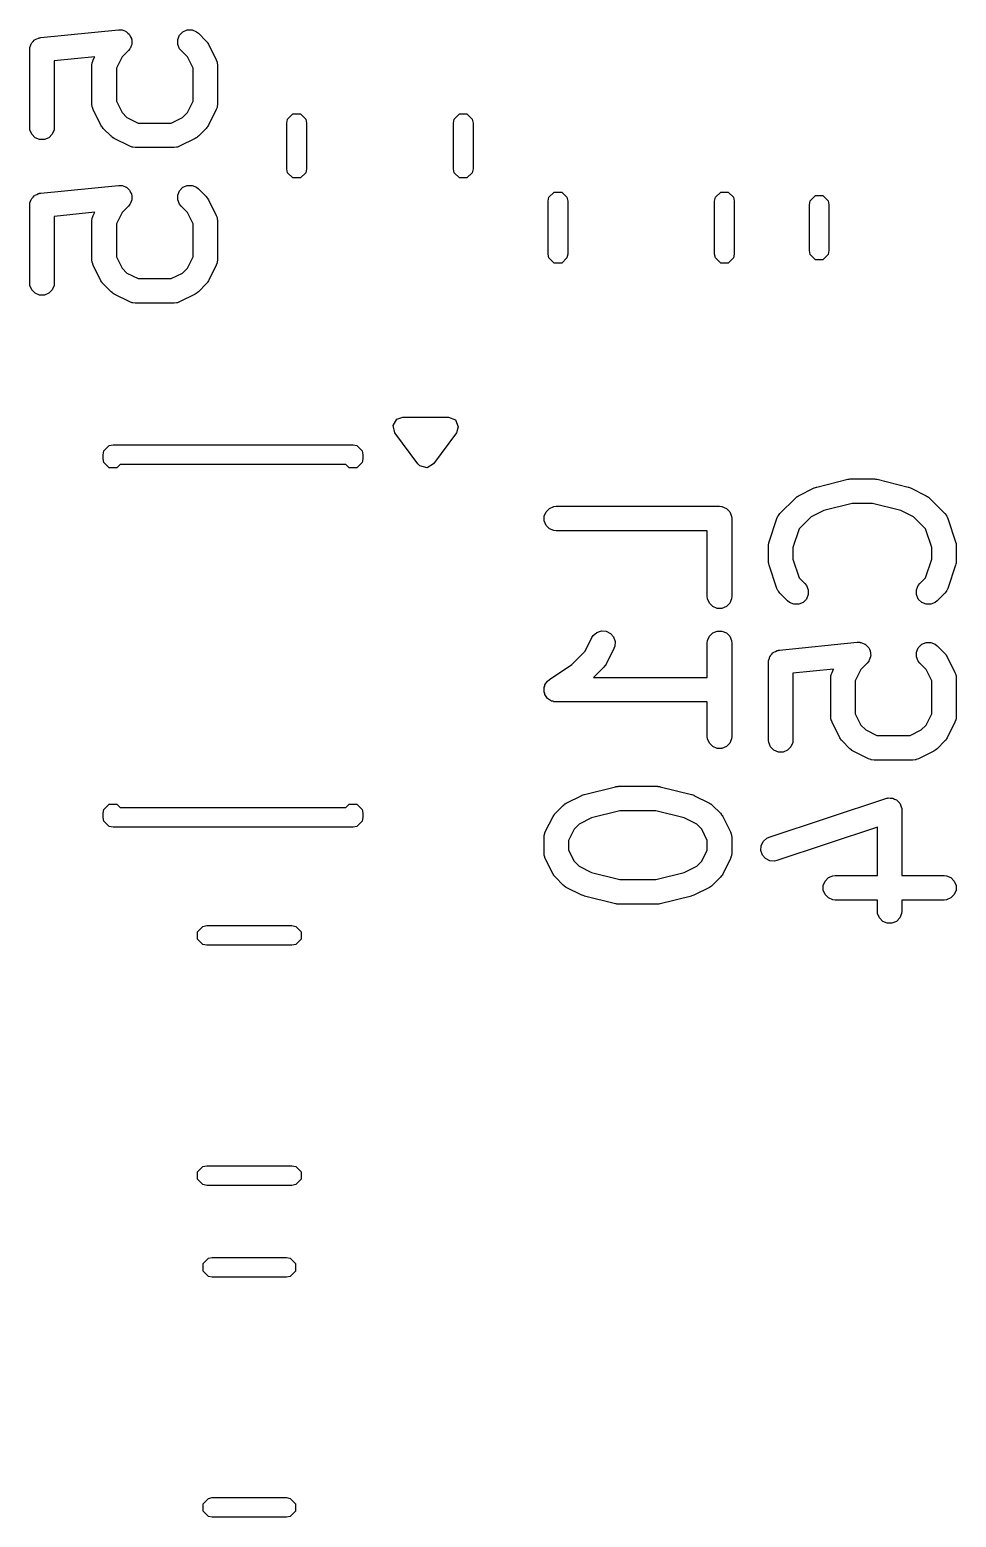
# Model space of a CAD drawing. Header units: inches. Extents: x -2.1 to 1.78, y 0.53 to 2.74.
# Drawn here: x -1.6209 to -1.3975, y 1.9866 to 2.3451 of the extents above; entities that cross this region are included whole.
import ezdxf

# ---------------------------------------------------------------- set-up
doc = ezdxf.new("R2010")
doc.units = ezdxf.units.IN
doc.header["$MEASUREMENT"] = 0
doc.layers.add('BLACK', color=250, linetype='CONTINUOUS')

msp = doc.modelspace()

# ---------------------------------------------------------------- linework, layer by layer
at = {"layer": 'BLACK', "linetype": 'CONTINUOUS'}
for p, q in [((-1.61825, 2.34326), (-1.59951, 2.34514)), ((-1.59951, 2.34514), (-1.59893, 2.34514)), ((-1.59893, 2.34514), (-1.59878, 2.3451)), ((-1.59878, 2.3451), (-1.59864, 2.3451)), ((-1.59864, 2.3451), (-1.59824, 2.34493)), ((-1.59824, 2.34493), (-1.59782, 2.34481)), ((-1.59782, 2.34481), (-1.59771, 2.34471)), ((-1.58398, 2.34466), (-1.58292, 2.3451)), ((-1.58292, 2.3451), (-1.58176, 2.3451)), ((-1.58176, 2.3451), (-1.5807, 2.34466)), ((-1.62086, 2.3409), (-1.62069, 2.3413)), ((-1.62069, 2.3413), (-1.62057, 2.34171)), ((-1.62057, 2.34171), (-1.62047, 2.34183)), ((-1.62047, 2.34183), (-1.62041, 2.34197)), ((-1.62041, 2.34197), (-1.62011, 2.34227)), ((-1.62011, 2.34227), (-1.61984, 2.34261)), ((-1.61984, 2.34261), (-1.61971, 2.34268)), ((-1.61971, 2.34268), (-1.6196, 2.34278)), ((-1.6196, 2.34278), (-1.6192, 2.34295)), ((-1.6192, 2.34295), (-1.61882, 2.34315)), ((-1.61882, 2.34315), (-1.6186, 2.34319)), ((-1.6186, 2.34319), (-1.61854, 2.34322)), ((-1.61854, 2.34322), (-1.61846, 2.34322)), ((-1.61846, 2.34322), (-1.61825, 2.34326)), ((-1.59771, 2.34471), (-1.59757, 2.34466)), ((-1.59757, 2.34466), (-1.59727, 2.34435)), ((-1.59727, 2.34435), (-1.59693, 2.34408)), ((-1.59693, 2.34408), (-1.59686, 2.34395)), ((-1.59686, 2.34395), (-1.59676, 2.34384)), ((-1.59676, 2.34384), (-1.59659, 2.34344)), ((-1.59648, 2.34123), (-1.59661, 2.34081)), ((-1.59659, 2.34344), (-1.59639, 2.34306)), ((-1.59632, 2.34162), (-1.59648, 2.34123)), ((-1.59639, 2.34306), (-1.59637, 2.34291)), ((-1.59637, 2.34291), (-1.59632, 2.34278)), ((-1.59632, 2.34278), (-1.59632, 2.34235)), ((-1.59632, 2.34235), (-1.59627, 2.34192)), ((-1.59627, 2.34192), (-1.59632, 2.34177)), ((-1.59632, 2.34177), (-1.59632, 2.34162)), ((-1.58524, 2.34278), (-1.58479, 2.34384)), ((-1.58524, 2.34162), (-1.58524, 2.34278)), ((-1.58479, 2.34056), (-1.58524, 2.34162)), ((-1.58479, 2.34384), (-1.58398, 2.34466)), ((-1.5807, 2.34466), (-1.58025, 2.34429)), ((-1.58025, 2.34429), (-1.57838, 2.34241)), ((-1.57838, 2.34241), (-1.57819, 2.34219)), ((-1.57819, 2.34219), (-1.57813, 2.34214)), ((-1.57813, 2.34214), (-1.57808, 2.34205)), ((-1.57808, 2.34205), (-1.57801, 2.34197)), ((-1.57801, 2.34197), (-1.57798, 2.34189)), ((-1.57798, 2.34189), (-1.57782, 2.34165)), ((-1.57782, 2.34165), (-1.57595, 2.3379)), ((-1.62091, 2.34033), (-1.62089, 2.34054)), ((-1.62091, 2.32158), (-1.62091, 2.34033)), ((-1.6209, 2.34061), (-1.62088, 2.34068)), ((-1.62089, 2.34054), (-1.6209, 2.34061)), ((-1.62088, 2.34068), (-1.62086, 2.3409)), ((-1.60524, 2.33863), (-1.61501, 2.33765)), ((-1.61501, 2.33765), (-1.61501, 2.32158)), ((-1.60581, 2.33736), (-1.6056, 2.3379)), ((-1.6056, 2.3379), (-1.60524, 2.33863)), ((-1.59866, 2.33858), (-1.60001, 2.33588)), ((-1.59712, 2.34011), (-1.59866, 2.33858)), ((-1.59676, 2.34056), (-1.59712, 2.34011)), ((-1.5967, 2.3407), (-1.59676, 2.34056)), ((-1.59661, 2.34081), (-1.5967, 2.3407)), ((-1.58443, 2.34011), (-1.58479, 2.34056)), ((-1.58289, 2.33858), (-1.58443, 2.34011)), ((-1.58154, 2.33588), (-1.58289, 2.33858)), ((-1.57595, 2.3379), (-1.57574, 2.33736)), ((-1.60591, 2.33658), (-1.60586, 2.33715)), ((-1.60591, 2.3272), (-1.60591, 2.33658)), ((-1.60586, 2.33715), (-1.60582, 2.33725)), ((-1.60582, 2.33725), (-1.60581, 2.33736)), ((-1.60001, 2.33588), (-1.60001, 2.3279)), ((-1.58154, 2.3279), (-1.58154, 2.33588)), ((-1.57574, 2.33736), (-1.57573, 2.33725)), ((-1.57573, 2.33725), (-1.57569, 2.33715)), ((-1.57569, 2.33715), (-1.57564, 2.33658)), ((-1.57564, 2.33658), (-1.57564, 2.3272)), ((-1.60586, 2.32663), (-1.60591, 2.3272)), ((-1.60001, 2.3279), (-1.59866, 2.3252)), ((-1.58289, 2.3252), (-1.58154, 2.3279)), ((-1.57564, 2.3272), (-1.57569, 2.32663)), ((-1.60582, 2.32653), (-1.60586, 2.32663)), ((-1.60581, 2.32642), (-1.60582, 2.32653)), ((-1.6056, 2.32588), (-1.60581, 2.32642)), ((-1.60373, 2.32213), (-1.6056, 2.32588)), ((-1.59866, 2.3252), (-1.59746, 2.32401)), ((-1.59746, 2.32401), (-1.59477, 2.32266)), ((-1.58679, 2.32266), (-1.58409, 2.32401)), ((-1.58409, 2.32401), (-1.58289, 2.3252)), ((-1.57595, 2.32588), (-1.57782, 2.32213)), ((-1.57574, 2.32642), (-1.57595, 2.32588)), ((-1.57573, 2.32653), (-1.57574, 2.32642)), ((-1.57569, 2.32663), (-1.57573, 2.32653)), ((-1.5589, 2.32266), (-1.55872, 2.32356)), ((-1.55872, 2.32356), (-1.55744, 2.32484)), ((-1.55744, 2.32484), (-1.55563, 2.32484)), ((-1.55563, 2.32484), (-1.55435, 2.32356)), ((-1.55435, 2.32356), (-1.55417, 2.32266)), ((-1.51874, 2.32266), (-1.51856, 2.32356)), ((-1.51856, 2.32356), (-1.51728, 2.32484)), ((-1.51728, 2.32484), (-1.51547, 2.32484)), ((-1.51547, 2.32484), (-1.5142, 2.32356)), ((-1.5142, 2.32356), (-1.51402, 2.32266)), ((-1.62086, 2.321), (-1.62091, 2.32158)), ((-1.62041, 2.31994), (-1.62086, 2.321)), ((-1.6196, 2.31912), (-1.62041, 2.31994)), ((-1.6155, 2.31994), (-1.61632, 2.31912)), ((-1.61506, 2.321), (-1.6155, 2.31994)), ((-1.61501, 2.32158), (-1.61506, 2.321)), ((-1.60357, 2.32188), (-1.60373, 2.32213)), ((-1.60354, 2.32181), (-1.60357, 2.32188)), ((-1.60348, 2.32173), (-1.60354, 2.32181)), ((-1.60342, 2.32164), (-1.60348, 2.32173)), ((-1.60336, 2.32159), (-1.60342, 2.32164)), ((-1.60317, 2.32137), (-1.60336, 2.32159)), ((-1.6013, 2.31949), (-1.60317, 2.32137)), ((-1.59477, 2.32266), (-1.58679, 2.32266)), ((-1.57838, 2.32137), (-1.58025, 2.31949)), ((-1.57819, 2.32159), (-1.57838, 2.32137)), ((-1.57813, 2.32164), (-1.57819, 2.32159)), ((-1.57808, 2.32173), (-1.57813, 2.32164)), ((-1.57801, 2.32181), (-1.57808, 2.32173)), ((-1.57798, 2.32188), (-1.57801, 2.32181)), ((-1.57782, 2.32213), (-1.57798, 2.32188)), ((-1.5589, 2.31159), (-1.5589, 2.32266)), ((-1.55417, 2.32266), (-1.55417, 2.31159)), ((-1.51874, 2.31159), (-1.51874, 2.32266)), ((-1.51402, 2.32266), (-1.51402, 2.31159)), ((-1.61854, 2.31868), (-1.6196, 2.31912)), ((-1.61738, 2.31868), (-1.61854, 2.31868)), ((-1.61632, 2.31912), (-1.61738, 2.31868)), ((-1.60107, 2.3193), (-1.6013, 2.31949)), ((-1.60102, 2.31925), (-1.60107, 2.3193)), ((-1.60093, 2.31919), (-1.60102, 2.31925)), ((-1.60085, 2.31912), (-1.60093, 2.31919)), ((-1.60078, 2.31909), (-1.60085, 2.31912)), ((-1.60053, 2.31894), (-1.60078, 2.31909)), ((-1.59678, 2.31706), (-1.60053, 2.31894)), ((-1.59624, 2.31686), (-1.59678, 2.31706)), ((-1.59614, 2.31685), (-1.59624, 2.31686)), ((-1.59604, 2.31681), (-1.59614, 2.31685)), ((-1.59546, 2.31675), (-1.59604, 2.31681)), ((-1.58609, 2.31675), (-1.59546, 2.31675)), ((-1.58551, 2.31681), (-1.58609, 2.31675)), ((-1.58541, 2.31685), (-1.58551, 2.31681)), ((-1.58531, 2.31686), (-1.58541, 2.31685)), ((-1.58477, 2.31706), (-1.58531, 2.31686)), ((-1.58102, 2.31894), (-1.58477, 2.31706)), ((-1.58077, 2.31909), (-1.58102, 2.31894)), ((-1.5807, 2.31912), (-1.58077, 2.31909)), ((-1.58062, 2.31919), (-1.5807, 2.31912)), ((-1.58053, 2.31925), (-1.58062, 2.31919)), ((-1.58048, 2.3193), (-1.58053, 2.31925)), ((-1.58025, 2.31949), (-1.58048, 2.3193)), ((-1.55872, 2.31069), (-1.5589, 2.31159)), ((-1.55744, 2.30941), (-1.55872, 2.31069)), ((-1.55563, 2.30941), (-1.55744, 2.30941)), ((-1.55435, 2.31069), (-1.55563, 2.30941)), ((-1.55417, 2.31159), (-1.55435, 2.31069)), ((-1.51856, 2.31069), (-1.51874, 2.31159)), ((-1.51728, 2.30941), (-1.51856, 2.31069)), ((-1.51547, 2.30941), (-1.51728, 2.30941)), ((-1.5142, 2.31069), (-1.51547, 2.30941)), ((-1.51402, 2.31159), (-1.5142, 2.31069)), ((-1.6196, 2.30529), (-1.6192, 2.30545)), ((-1.6192, 2.30545), (-1.61882, 2.30566)), ((-1.61882, 2.30566), (-1.6186, 2.3057)), ((-1.6186, 2.3057), (-1.61854, 2.30573)), ((-1.61854, 2.30573), (-1.61846, 2.30573)), ((-1.61846, 2.30573), (-1.61825, 2.30577)), ((-1.61825, 2.30577), (-1.59951, 2.30764)), ((-1.59951, 2.30764), (-1.59893, 2.30764)), ((-1.59893, 2.30764), (-1.59878, 2.3076)), ((-1.59878, 2.3076), (-1.59864, 2.3076)), ((-1.59864, 2.3076), (-1.59824, 2.30744)), ((-1.59824, 2.30744), (-1.59782, 2.30731)), ((-1.59782, 2.30731), (-1.59771, 2.30722)), ((-1.59771, 2.30722), (-1.59757, 2.30716)), ((-1.59757, 2.30716), (-1.59727, 2.30686)), ((-1.59727, 2.30686), (-1.59693, 2.30658)), ((-1.59693, 2.30658), (-1.59686, 2.30645)), ((-1.59686, 2.30645), (-1.59676, 2.30635)), ((-1.59676, 2.30635), (-1.59659, 2.30595)), ((-1.59659, 2.30595), (-1.59639, 2.30557)), ((-1.59639, 2.30557), (-1.59637, 2.30542)), ((-1.59637, 2.30542), (-1.59632, 2.30528)), ((-1.58524, 2.30528), (-1.58479, 2.30635)), ((-1.58479, 2.30635), (-1.58398, 2.30716)), ((-1.58398, 2.30716), (-1.58292, 2.3076)), ((-1.58292, 2.3076), (-1.58176, 2.3076)), ((-1.58176, 2.3076), (-1.5807, 2.30716)), ((-1.5807, 2.30716), (-1.58025, 2.30679)), ((-1.58025, 2.30679), (-1.57838, 2.30492)), ((-1.49573, 2.30475), (-1.49445, 2.30603)), ((-1.49445, 2.30603), (-1.49264, 2.30603)), ((-1.49264, 2.30603), (-1.49136, 2.30475)), ((-1.45557, 2.30475), (-1.45429, 2.30603)), ((-1.45429, 2.30603), (-1.45248, 2.30603)), ((-1.45248, 2.30603), (-1.4512, 2.30475)), ((-1.62091, 2.30283), (-1.62089, 2.30304)), ((-1.62091, 2.28408), (-1.62091, 2.30283)), ((-1.6209, 2.30312), (-1.62088, 2.30319)), ((-1.62089, 2.30304), (-1.6209, 2.30312)), ((-1.62088, 2.30319), (-1.62086, 2.30341)), ((-1.62086, 2.30341), (-1.62069, 2.30381)), ((-1.62069, 2.30381), (-1.62057, 2.30422)), ((-1.62057, 2.30422), (-1.62047, 2.30433)), ((-1.62047, 2.30433), (-1.62041, 2.30447)), ((-1.62041, 2.30447), (-1.62011, 2.30478)), ((-1.62011, 2.30478), (-1.61984, 2.30511)), ((-1.61984, 2.30511), (-1.61971, 2.30518)), ((-1.61971, 2.30518), (-1.6196, 2.30529)), ((-1.59712, 2.30262), (-1.59866, 2.30108)), ((-1.59676, 2.30307), (-1.59712, 2.30262)), ((-1.5967, 2.3032), (-1.59676, 2.30307)), ((-1.59661, 2.30332), (-1.5967, 2.3032)), ((-1.59648, 2.30373), (-1.59661, 2.30332)), ((-1.59632, 2.30413), (-1.59648, 2.30373)), ((-1.59632, 2.30528), (-1.59632, 2.30485)), ((-1.59632, 2.30485), (-1.59627, 2.30442)), ((-1.59627, 2.30442), (-1.59632, 2.30428)), ((-1.59632, 2.30428), (-1.59632, 2.30413)), ((-1.58524, 2.30413), (-1.58524, 2.30528)), ((-1.58479, 2.30307), (-1.58524, 2.30413)), ((-1.58443, 2.30262), (-1.58479, 2.30307)), ((-1.58289, 2.30108), (-1.58443, 2.30262)), ((-1.57838, 2.30492), (-1.57819, 2.30469)), ((-1.57819, 2.30469), (-1.57813, 2.30464)), ((-1.57813, 2.30464), (-1.57808, 2.30455)), ((-1.57808, 2.30455), (-1.57801, 2.30447)), ((-1.57801, 2.30447), (-1.57798, 2.3044)), ((-1.57798, 2.3044), (-1.57782, 2.30415)), ((-1.57782, 2.30415), (-1.57595, 2.3004)), ((-1.49591, 2.30385), (-1.49573, 2.30475)), ((-1.49591, 2.29103), (-1.49591, 2.30385)), ((-1.49136, 2.30475), (-1.49118, 2.30385)), ((-1.49118, 2.30385), (-1.49118, 2.29103)), ((-1.45575, 2.30385), (-1.45557, 2.30475)), ((-1.45575, 2.29103), (-1.45575, 2.30385)), ((-1.4512, 2.30475), (-1.45102, 2.30385)), ((-1.45102, 2.30385), (-1.45102, 2.29103)), ((-1.43291, 2.30298), (-1.43273, 2.30388)), ((-1.43291, 2.29191), (-1.43291, 2.30298)), ((-1.43273, 2.30388), (-1.43146, 2.30516)), ((-1.43146, 2.30516), (-1.42965, 2.30516)), ((-1.42965, 2.30516), (-1.42837, 2.30388)), ((-1.42837, 2.30388), (-1.42819, 2.30298)), ((-1.42819, 2.30298), (-1.42819, 2.29191)), ((-1.60524, 2.30114), (-1.61501, 2.30016)), ((-1.61501, 2.30016), (-1.61501, 2.28408)), ((-1.60591, 2.29908), (-1.60586, 2.29966)), ((-1.60591, 2.28971), (-1.60591, 2.29908)), ((-1.60586, 2.29966), (-1.60582, 2.29976)), ((-1.60582, 2.29976), (-1.60581, 2.29986)), ((-1.60581, 2.29986), (-1.6056, 2.3004)), ((-1.6056, 2.3004), (-1.60524, 2.30114)), ((-1.59866, 2.30108), (-1.60001, 2.29838)), ((-1.60001, 2.29838), (-1.60001, 2.2904)), ((-1.58154, 2.29838), (-1.58289, 2.30108)), ((-1.58154, 2.2904), (-1.58154, 2.29838)), ((-1.57595, 2.3004), (-1.57574, 2.29986)), ((-1.57574, 2.29986), (-1.57573, 2.29976)), ((-1.57573, 2.29976), (-1.57569, 2.29966)), ((-1.57569, 2.29966), (-1.57564, 2.29908)), ((-1.57564, 2.29908), (-1.57564, 2.28971)), ((-1.49573, 2.29013), (-1.49591, 2.29103)), ((-1.49118, 2.29103), (-1.49136, 2.29013)), ((-1.45557, 2.29013), (-1.45575, 2.29103)), ((-1.45102, 2.29103), (-1.4512, 2.29013)), ((-1.43273, 2.291), (-1.43291, 2.29191)), ((-1.43146, 2.28972), (-1.43273, 2.291)), ((-1.42837, 2.291), (-1.42965, 2.28972)), ((-1.42819, 2.29191), (-1.42837, 2.291)), ((-1.60586, 2.28913), (-1.60591, 2.28971)), ((-1.60582, 2.28903), (-1.60586, 2.28913)), ((-1.60581, 2.28893), (-1.60582, 2.28903)), ((-1.6056, 2.28839), (-1.60581, 2.28893)), ((-1.60373, 2.28464), (-1.6056, 2.28839)), ((-1.60001, 2.2904), (-1.59866, 2.28771)), ((-1.59866, 2.28771), (-1.59746, 2.28651)), ((-1.58409, 2.28651), (-1.58289, 2.28771)), ((-1.58289, 2.28771), (-1.58154, 2.2904)), ((-1.57595, 2.28839), (-1.57782, 2.28464)), ((-1.57574, 2.28893), (-1.57595, 2.28839)), ((-1.57573, 2.28903), (-1.57574, 2.28893)), ((-1.57569, 2.28913), (-1.57573, 2.28903)), ((-1.57564, 2.28971), (-1.57569, 2.28913)), ((-1.49445, 2.28885), (-1.49573, 2.29013)), ((-1.49264, 2.28885), (-1.49445, 2.28885)), ((-1.49136, 2.29013), (-1.49264, 2.28885)), ((-1.45429, 2.28885), (-1.45557, 2.29013)), ((-1.45248, 2.28885), (-1.45429, 2.28885)), ((-1.4512, 2.29013), (-1.45248, 2.28885)), ((-1.42965, 2.28972), (-1.43146, 2.28972)), ((-1.62086, 2.28351), (-1.62091, 2.28408)), ((-1.61501, 2.28408), (-1.61506, 2.28351)), ((-1.60357, 2.28439), (-1.60373, 2.28464)), ((-1.60354, 2.28432), (-1.60357, 2.28439)), ((-1.60348, 2.28424), (-1.60354, 2.28432)), ((-1.60342, 2.28415), (-1.60348, 2.28424)), ((-1.60336, 2.2841), (-1.60342, 2.28415)), ((-1.60317, 2.28387), (-1.60336, 2.2841)), ((-1.6013, 2.282), (-1.60317, 2.28387)), ((-1.59746, 2.28651), (-1.59477, 2.28516)), ((-1.59477, 2.28516), (-1.58679, 2.28516)), ((-1.58679, 2.28516), (-1.58409, 2.28651)), ((-1.57838, 2.28387), (-1.58025, 2.282)), ((-1.57819, 2.2841), (-1.57838, 2.28387)), ((-1.57813, 2.28415), (-1.57819, 2.2841)), ((-1.57808, 2.28424), (-1.57813, 2.28415)), ((-1.57801, 2.28432), (-1.57808, 2.28424)), ((-1.57798, 2.28439), (-1.57801, 2.28432)), ((-1.57782, 2.28464), (-1.57798, 2.28439)), ((-1.62041, 2.28244), (-1.62086, 2.28351)), ((-1.6196, 2.28163), (-1.62041, 2.28244)), ((-1.61854, 2.28119), (-1.6196, 2.28163)), ((-1.61738, 2.28119), (-1.61854, 2.28119)), ((-1.61632, 2.28163), (-1.61738, 2.28119)), ((-1.6155, 2.28244), (-1.61632, 2.28163)), ((-1.61506, 2.28351), (-1.6155, 2.28244)), ((-1.60107, 2.28181), (-1.6013, 2.282)), ((-1.60102, 2.28175), (-1.60107, 2.28181)), ((-1.60093, 2.28169), (-1.60102, 2.28175)), ((-1.60085, 2.28163), (-1.60093, 2.28169)), ((-1.60078, 2.2816), (-1.60085, 2.28163)), ((-1.60053, 2.28144), (-1.60078, 2.2816)), ((-1.59678, 2.27957), (-1.60053, 2.28144)), ((-1.58102, 2.28144), (-1.58477, 2.27957)), ((-1.58077, 2.2816), (-1.58102, 2.28144)), ((-1.5807, 2.28163), (-1.58077, 2.2816)), ((-1.58062, 2.28169), (-1.5807, 2.28163)), ((-1.58053, 2.28175), (-1.58062, 2.28169)), ((-1.58048, 2.28181), (-1.58053, 2.28175)), ((-1.58025, 2.282), (-1.58048, 2.28181)), ((-1.59624, 2.27936), (-1.59678, 2.27957)), ((-1.59614, 2.27935), (-1.59624, 2.27936)), ((-1.59604, 2.27931), (-1.59614, 2.27935)), ((-1.59546, 2.27926), (-1.59604, 2.27931)), ((-1.58609, 2.27926), (-1.59546, 2.27926)), ((-1.58551, 2.27931), (-1.58609, 2.27926)), ((-1.58541, 2.27935), (-1.58551, 2.27931)), ((-1.58531, 2.27936), (-1.58541, 2.27935)), ((-1.58477, 2.27957), (-1.58531, 2.27936)), ((-1.53235, 2.25131), (-1.53094, 2.25177)), ((-1.53094, 2.25177), (-1.51992, 2.25177)), ((-1.51992, 2.25177), (-1.51825, 2.25108)), ((-1.53328, 2.24976), (-1.53235, 2.25131)), ((-1.53285, 2.24801), (-1.53328, 2.24976)), ((-1.52733, 2.24053), (-1.53285, 2.24801)), ((-1.51802, 2.24801), (-1.52353, 2.24053)), ((-1.51825, 2.25108), (-1.51756, 2.24941)), ((-1.51756, 2.24941), (-1.51802, 2.24801)), ((-1.60301, 2.24362), (-1.60173, 2.2449)), ((-1.60173, 2.2449), (-1.60083, 2.24508)), ((-1.60083, 2.24508), (-1.54295, 2.24508)), ((-1.54295, 2.24508), (-1.54205, 2.2449)), ((-1.54205, 2.2449), (-1.54077, 2.24362)), ((-1.60319, 2.24272), (-1.60301, 2.24362)), ((-1.60319, 2.24173), (-1.60319, 2.24272)), ((-1.60301, 2.24083), (-1.60319, 2.24173)), ((-1.60173, 2.23955), (-1.60301, 2.24083)), ((-1.54077, 2.24083), (-1.54205, 2.23955)), ((-1.54077, 2.24362), (-1.54059, 2.24272)), ((-1.54059, 2.24173), (-1.54077, 2.24083)), ((-1.54059, 2.24272), (-1.54059, 2.24173)), ((-1.59992, 2.23955), (-1.60173, 2.23955)), ((-1.59912, 2.24035), (-1.59992, 2.23955)), ((-1.54466, 2.24035), (-1.59912, 2.24035)), ((-1.54386, 2.23955), (-1.54466, 2.24035)), ((-1.54205, 2.23955), (-1.54386, 2.23955)), ((-1.52683, 2.24003), (-1.52733, 2.24053)), ((-1.52508, 2.23959), (-1.52683, 2.24003)), ((-1.52353, 2.24053), (-1.52508, 2.23959)), ((-1.43551, 2.23282), (-1.43176, 2.2347)), ((-1.43176, 2.2347), (-1.43171, 2.23472)), ((-1.43171, 2.23472), (-1.4317, 2.23473)), ((-1.4317, 2.23473), (-1.43146, 2.23481)), ((-1.43146, 2.23481), (-1.43122, 2.23491)), ((-1.43122, 2.23491), (-1.4312, 2.23491)), ((-1.4312, 2.23491), (-1.43115, 2.23492)), ((-1.43115, 2.23492), (-1.42365, 2.2368)), ((-1.42365, 2.2368), (-1.42355, 2.23681)), ((-1.42355, 2.23681), (-1.42351, 2.23683)), ((-1.42351, 2.23683), (-1.4233, 2.23685)), ((-1.4233, 2.23685), (-1.42308, 2.23688)), ((-1.42308, 2.23688), (-1.42304, 2.23688)), ((-1.42304, 2.23688), (-1.42294, 2.23689)), ((-1.42294, 2.23689), (-1.41731, 2.23689)), ((-1.41731, 2.23689), (-1.41721, 2.23688)), ((-1.41721, 2.23688), (-1.41717, 2.23688)), ((-1.41717, 2.23688), (-1.41695, 2.23685)), ((-1.41695, 2.23685), (-1.41674, 2.23683)), ((-1.41674, 2.23683), (-1.4167, 2.23681)), ((-1.4167, 2.23681), (-1.4166, 2.2368)), ((-1.4166, 2.2368), (-1.4091, 2.23492)), ((-1.4091, 2.23492), (-1.40906, 2.23491)), ((-1.40906, 2.23491), (-1.40903, 2.23491)), ((-1.40903, 2.23491), (-1.40879, 2.23481)), ((-1.40879, 2.23481), (-1.40855, 2.23473)), ((-1.40855, 2.23473), (-1.40854, 2.23472)), ((-1.40854, 2.23472), (-1.40849, 2.2347)), ((-1.40849, 2.2347), (-1.40474, 2.23282)), ((-1.49558, 2.22978), (-1.49452, 2.23022)), ((-1.49452, 2.23022), (-1.49394, 2.23028)), ((-1.49394, 2.23028), (-1.45457, 2.23028)), ((-1.45457, 2.23028), (-1.454, 2.23022)), ((-1.454, 2.23022), (-1.45293, 2.22978)), ((-1.44002, 2.22852), (-1.43627, 2.23227)), ((-1.43627, 2.23227), (-1.43605, 2.23246)), ((-1.43605, 2.23246), (-1.436, 2.23252)), ((-1.436, 2.23252), (-1.43591, 2.23257)), ((-1.43591, 2.23257), (-1.43583, 2.23264)), ((-1.43583, 2.23264), (-1.43575, 2.23267)), ((-1.43575, 2.23267), (-1.43551, 2.23282)), ((-1.42257, 2.23098), (-1.42941, 2.22927)), ((-1.41768, 2.23098), (-1.42257, 2.23098)), ((-1.41084, 2.22927), (-1.41768, 2.23098)), ((-1.40474, 2.23282), (-1.4045, 2.23267)), ((-1.4045, 2.23267), (-1.40442, 2.23264)), ((-1.40442, 2.23264), (-1.40434, 2.23257)), ((-1.40434, 2.23257), (-1.40425, 2.23252)), ((-1.40425, 2.23252), (-1.4042, 2.23246)), ((-1.4042, 2.23246), (-1.40398, 2.23227)), ((-1.40398, 2.23227), (-1.40023, 2.22852)), ((-1.49684, 2.2279), (-1.4964, 2.22897)), ((-1.49684, 2.22675), (-1.49684, 2.2279)), ((-1.4964, 2.22568), (-1.49684, 2.22675)), ((-1.4964, 2.22897), (-1.49558, 2.22978)), ((-1.45293, 2.22978), (-1.45212, 2.22897)), ((-1.45212, 2.22897), (-1.45168, 2.2279)), ((-1.45168, 2.2279), (-1.45162, 2.22732)), ((-1.45162, 2.22732), (-1.45162, 2.20858)), ((-1.44261, 2.22174), (-1.44074, 2.22737)), ((-1.44074, 2.22737), (-1.4405, 2.2279)), ((-1.4405, 2.2279), (-1.44043, 2.22798)), ((-1.44043, 2.22798), (-1.44039, 2.22807)), ((-1.44039, 2.22807), (-1.44002, 2.22852)), ((-1.43244, 2.22776), (-1.43535, 2.22484)), ((-1.42941, 2.22927), (-1.43244, 2.22776)), ((-1.40781, 2.22776), (-1.41084, 2.22927)), ((-1.4049, 2.22484), (-1.40781, 2.22776)), ((-1.40023, 2.22852), (-1.39986, 2.22807)), ((-1.39986, 2.22807), (-1.39982, 2.22798)), ((-1.39982, 2.22798), (-1.39975, 2.2279)), ((-1.39975, 2.2279), (-1.39951, 2.22737)), ((-1.39951, 2.22737), (-1.39764, 2.22174)), ((-1.49558, 2.22487), (-1.4964, 2.22568)), ((-1.49452, 2.22443), (-1.49558, 2.22487)), ((-1.49394, 2.22437), (-1.49452, 2.22443)), ((-1.45753, 2.22437), (-1.49394, 2.22437)), ((-1.45753, 2.20858), (-1.45753, 2.22437)), ((-1.43535, 2.22484), (-1.43686, 2.22033)), ((-1.40339, 2.22033), (-1.4049, 2.22484)), ((-1.44276, 2.22081), (-1.44273, 2.2211)), ((-1.44276, 2.21706), (-1.44276, 2.22081)), ((-1.44274, 2.22118), (-1.44272, 2.22128)), ((-1.44273, 2.2211), (-1.44274, 2.22118)), ((-1.44272, 2.22128), (-1.44271, 2.22139)), ((-1.44271, 2.22139), (-1.44268, 2.22146)), ((-1.44268, 2.22146), (-1.44261, 2.22174)), ((-1.43686, 2.22033), (-1.43686, 2.21754)), ((-1.40339, 2.21754), (-1.40339, 2.22033)), ((-1.39764, 2.22174), (-1.39757, 2.22146)), ((-1.39757, 2.22146), (-1.39754, 2.22139)), ((-1.39754, 2.22139), (-1.39753, 2.22128)), ((-1.39753, 2.22128), (-1.39751, 2.22118)), ((-1.39751, 2.22118), (-1.39752, 2.2211)), ((-1.39752, 2.2211), (-1.39749, 2.22081)), ((-1.39749, 2.22081), (-1.39749, 2.21706)), ((-1.44273, 2.21677), (-1.44276, 2.21706)), ((-1.44274, 2.21669), (-1.44273, 2.21677)), ((-1.44272, 2.21659), (-1.44274, 2.21669)), ((-1.44271, 2.21648), (-1.44272, 2.21659)), ((-1.44268, 2.21641), (-1.44271, 2.21648)), ((-1.44261, 2.21613), (-1.44268, 2.21641)), ((-1.44074, 2.2105), (-1.44261, 2.21613)), ((-1.43686, 2.21754), (-1.43535, 2.21303)), ((-1.4049, 2.21303), (-1.40339, 2.21754)), ((-1.39764, 2.21613), (-1.39951, 2.2105)), ((-1.39757, 2.21641), (-1.39764, 2.21613)), ((-1.39754, 2.21648), (-1.39757, 2.21641)), ((-1.39753, 2.21659), (-1.39754, 2.21648)), ((-1.39751, 2.21669), (-1.39753, 2.21659)), ((-1.39749, 2.21706), (-1.39752, 2.21677)), ((-1.39752, 2.21677), (-1.39751, 2.21669)), ((-1.43535, 2.21303), (-1.43397, 2.21165)), ((-1.40628, 2.21165), (-1.4049, 2.21303)), ((-1.45747, 2.208), (-1.45753, 2.20858)), ((-1.45162, 2.20858), (-1.45168, 2.208)), ((-1.4405, 2.20997), (-1.44074, 2.2105)), ((-1.44043, 2.20989), (-1.4405, 2.20997)), ((-1.44039, 2.2098), (-1.44043, 2.20989)), ((-1.44002, 2.20935), (-1.44039, 2.2098)), ((-1.43815, 2.20747), (-1.44002, 2.20935)), ((-1.43397, 2.21165), (-1.43361, 2.2112)), ((-1.43361, 2.2112), (-1.43316, 2.21014)), ((-1.43316, 2.20899), (-1.43361, 2.20792)), ((-1.43316, 2.21014), (-1.43316, 2.20899)), ((-1.40709, 2.21014), (-1.40664, 2.2112)), ((-1.40709, 2.20899), (-1.40709, 2.21014)), ((-1.40664, 2.20792), (-1.40709, 2.20899)), ((-1.40664, 2.2112), (-1.40628, 2.21165)), ((-1.40023, 2.20935), (-1.4021, 2.20747)), ((-1.39986, 2.2098), (-1.40023, 2.20935)), ((-1.39982, 2.20989), (-1.39986, 2.2098)), ((-1.39975, 2.20997), (-1.39982, 2.20989)), ((-1.39951, 2.2105), (-1.39975, 2.20997)), ((-1.45703, 2.20694), (-1.45747, 2.208)), ((-1.45621, 2.20612), (-1.45703, 2.20694)), ((-1.45515, 2.20568), (-1.45621, 2.20612)), ((-1.454, 2.20568), (-1.45515, 2.20568)), ((-1.45293, 2.20612), (-1.454, 2.20568)), ((-1.45212, 2.20694), (-1.45293, 2.20612)), ((-1.45168, 2.208), (-1.45212, 2.20694)), ((-1.4377, 2.20711), (-1.43815, 2.20747)), ((-1.43664, 2.20667), (-1.4377, 2.20711)), ((-1.43548, 2.20667), (-1.43664, 2.20667)), ((-1.43442, 2.20711), (-1.43548, 2.20667)), ((-1.43361, 2.20792), (-1.43442, 2.20711)), ((-1.40583, 2.20711), (-1.40664, 2.20792)), ((-1.40477, 2.20667), (-1.40583, 2.20711)), ((-1.40361, 2.20667), (-1.40477, 2.20667)), ((-1.40255, 2.20711), (-1.40361, 2.20667)), ((-1.4021, 2.20747), (-1.40255, 2.20711)), ((-1.487, 2.19533), (-1.48534, 2.19865)), ((-1.48534, 2.19865), (-1.48503, 2.19914)), ((-1.48503, 2.19914), (-1.48416, 2.19989)), ((-1.48416, 2.19989), (-1.48306, 2.20026)), ((-1.48306, 2.20026), (-1.48192, 2.20018)), ((-1.48192, 2.20018), (-1.48089, 2.19966)), ((-1.48089, 2.19966), (-1.48013, 2.19879)), ((-1.48013, 2.19879), (-1.47977, 2.1977)), ((-1.45753, 2.19733), (-1.45747, 2.1979)), ((-1.45747, 2.1979), (-1.45703, 2.19897)), ((-1.45703, 2.19897), (-1.45621, 2.19978)), ((-1.45621, 2.19978), (-1.45515, 2.20022)), ((-1.45515, 2.20022), (-1.454, 2.20022)), ((-1.454, 2.20022), (-1.45293, 2.19978)), ((-1.45293, 2.19978), (-1.45212, 2.19897)), ((-1.45212, 2.19897), (-1.45168, 2.1979)), ((-1.45168, 2.1979), (-1.45162, 2.19733)), ((-1.4902, 2.19212), (-1.487, 2.19533)), ((-1.48005, 2.19601), (-1.48193, 2.19226)), ((-1.47985, 2.19655), (-1.48005, 2.19601)), ((-1.47977, 2.1977), (-1.47985, 2.19655)), ((-1.45753, 2.18903), (-1.45753, 2.19733)), ((-1.45162, 2.19733), (-1.45162, 2.17483)), ((-1.44242, 2.19408), (-1.44232, 2.19419)), ((-1.44232, 2.19419), (-1.44227, 2.19433)), ((-1.44227, 2.19433), (-1.44196, 2.19463)), ((-1.44196, 2.19463), (-1.44169, 2.19497)), ((-1.44169, 2.19497), (-1.44156, 2.19504)), ((-1.44156, 2.19504), (-1.44145, 2.19514)), ((-1.44145, 2.19514), (-1.44105, 2.19531)), ((-1.44105, 2.19531), (-1.44067, 2.19551)), ((-1.44067, 2.19551), (-1.44045, 2.19556)), ((-1.44045, 2.19556), (-1.44039, 2.19558)), ((-1.44039, 2.19558), (-1.44031, 2.19558)), ((-1.44031, 2.19558), (-1.4401, 2.19563)), ((-1.4401, 2.19563), (-1.42136, 2.1975)), ((-1.42136, 2.1975), (-1.42078, 2.1975)), ((-1.42078, 2.1975), (-1.42064, 2.19746)), ((-1.42064, 2.19746), (-1.42049, 2.19746)), ((-1.42049, 2.19746), (-1.42009, 2.19729)), ((-1.42009, 2.19729), (-1.41967, 2.19717)), ((-1.41967, 2.19717), (-1.41956, 2.19708)), ((-1.41956, 2.19708), (-1.41942, 2.19702)), ((-1.41942, 2.19702), (-1.41912, 2.19671)), ((-1.41912, 2.19671), (-1.41878, 2.19644)), ((-1.41878, 2.19644), (-1.41871, 2.19631)), ((-1.41871, 2.19631), (-1.41861, 2.1962)), ((-1.41861, 2.1962), (-1.41844, 2.19581)), ((-1.41844, 2.19581), (-1.41824, 2.19542)), ((-1.41824, 2.19542), (-1.41822, 2.19528)), ((-1.41822, 2.19528), (-1.41817, 2.19514)), ((-1.41817, 2.19514), (-1.41817, 2.19471)), ((-1.41817, 2.19471), (-1.41812, 2.19428)), ((-1.41812, 2.19428), (-1.41817, 2.19414)), ((-1.40709, 2.19514), (-1.40664, 2.1962)), ((-1.40709, 2.19399), (-1.40709, 2.19514)), ((-1.40664, 2.1962), (-1.40583, 2.19702)), ((-1.40583, 2.19702), (-1.40477, 2.19746)), ((-1.40477, 2.19746), (-1.40361, 2.19746)), ((-1.40361, 2.19746), (-1.40255, 2.19702)), ((-1.40255, 2.19702), (-1.4021, 2.19665)), ((-1.4021, 2.19665), (-1.40023, 2.19478)), ((-1.40023, 2.19478), (-1.40004, 2.19455)), ((-1.40004, 2.19455), (-1.39998, 2.1945)), ((-1.39998, 2.1945), (-1.39993, 2.19441)), ((-1.39993, 2.19441), (-1.39986, 2.19433)), ((-1.39986, 2.19433), (-1.39983, 2.19426)), ((-1.39983, 2.19426), (-1.39967, 2.19401)), ((-1.49558, 2.18854), (-1.4902, 2.19212)), ((-1.48248, 2.19149), (-1.48494, 2.18903)), ((-1.4823, 2.19172), (-1.48248, 2.19149)), ((-1.48224, 2.19177), (-1.4823, 2.19172)), ((-1.48218, 2.19186), (-1.48224, 2.19177)), ((-1.48212, 2.19194), (-1.48218, 2.19186)), ((-1.48209, 2.19201), (-1.48212, 2.19194)), ((-1.48193, 2.19226), (-1.48209, 2.19201)), ((-1.44276, 2.19269), (-1.44274, 2.1929)), ((-1.44276, 2.17394), (-1.44276, 2.19269)), ((-1.44275, 2.19297), (-1.44273, 2.19304)), ((-1.44274, 2.1929), (-1.44275, 2.19297)), ((-1.44273, 2.19304), (-1.44271, 2.19326)), ((-1.44271, 2.19326), (-1.44254, 2.19366)), ((-1.44254, 2.19366), (-1.44242, 2.19408)), ((-1.42709, 2.19099), (-1.43686, 2.19002)), ((-1.42745, 2.19026), (-1.42709, 2.19099)), ((-1.42051, 2.19094), (-1.42186, 2.18824)), ((-1.41897, 2.19248), (-1.42051, 2.19094)), ((-1.41861, 2.19292), (-1.41897, 2.19248)), ((-1.41855, 2.19306), (-1.41861, 2.19292)), ((-1.41846, 2.19318), (-1.41855, 2.19306)), ((-1.41833, 2.19359), (-1.41846, 2.19318)), ((-1.41817, 2.19399), (-1.41833, 2.19359)), ((-1.41817, 2.19414), (-1.41817, 2.19399)), ((-1.40664, 2.19292), (-1.40709, 2.19399)), ((-1.40628, 2.19248), (-1.40664, 2.19292)), ((-1.40474, 2.19094), (-1.40628, 2.19248)), ((-1.40339, 2.18824), (-1.40474, 2.19094)), ((-1.39967, 2.19401), (-1.3978, 2.19026)), ((-1.49673, 2.18693), (-1.49667, 2.18721)), ((-1.49667, 2.18721), (-1.49651, 2.18745)), ((-1.49651, 2.18745), (-1.4964, 2.18772)), ((-1.4964, 2.18772), (-1.49619, 2.18793)), ((-1.49619, 2.18793), (-1.49603, 2.18817)), ((-1.49603, 2.18817), (-1.49559, 2.18853)), ((-1.49559, 2.18853), (-1.49558, 2.18853)), ((-1.49558, 2.18853), (-1.49558, 2.18854)), ((-1.49558, 2.18854), (-1.49558, 2.18854)), ((-1.48494, 2.18903), (-1.45753, 2.18903)), ((-1.43686, 2.19002), (-1.43686, 2.17394)), ((-1.42776, 2.18894), (-1.42771, 2.18951)), ((-1.42776, 2.17957), (-1.42776, 2.18894)), ((-1.42771, 2.18951), (-1.42767, 2.18961)), ((-1.42767, 2.18961), (-1.42766, 2.18972)), ((-1.42766, 2.18972), (-1.42745, 2.19026)), ((-1.42186, 2.18824), (-1.42186, 2.18026)), ((-1.40339, 2.18026), (-1.40339, 2.18824)), ((-1.3978, 2.19026), (-1.39759, 2.18972)), ((-1.39759, 2.18972), (-1.39758, 2.18961)), ((-1.39758, 2.18961), (-1.39754, 2.18951)), ((-1.39754, 2.18951), (-1.39749, 2.18894)), ((-1.39749, 2.18894), (-1.39749, 2.17957)), ((-1.4969, 2.18608), (-1.49684, 2.18637)), ((-1.49684, 2.1858), (-1.4969, 2.18608)), ((-1.49684, 2.18666), (-1.49673, 2.18693)), ((-1.49684, 2.18637), (-1.49684, 2.18666)), ((-1.49684, 2.1855), (-1.49684, 2.1858)), ((-1.49673, 2.18524), (-1.49684, 2.1855)), ((-1.49667, 2.18495), (-1.49673, 2.18524)), ((-1.49651, 2.18471), (-1.49667, 2.18495)), ((-1.4964, 2.18444), (-1.49651, 2.18471)), ((-1.49619, 2.18423), (-1.4964, 2.18444)), ((-1.49603, 2.18399), (-1.49619, 2.18423)), ((-1.49579, 2.18383), (-1.49603, 2.18399)), ((-1.49558, 2.18362), (-1.49579, 2.18383)), ((-1.49532, 2.18351), (-1.49558, 2.18362)), ((-1.49508, 2.18335), (-1.49532, 2.18351)), ((-1.49479, 2.1833), (-1.49508, 2.18335)), ((-1.49452, 2.18318), (-1.49479, 2.1833)), ((-1.49395, 2.18313), (-1.49452, 2.18318)), ((-1.49394, 2.18313), (-1.49395, 2.18313)), ((-1.49395, 2.18313), (-1.49395, 2.18313)), ((-1.49395, 2.18313), (-1.49395, 2.18313)), ((-1.45753, 2.18313), (-1.49394, 2.18313)), ((-1.45753, 2.17483), (-1.45753, 2.18313)), ((-1.42186, 2.18026), (-1.42051, 2.17756)), ((-1.40474, 2.17756), (-1.40339, 2.18026)), ((-1.42771, 2.17899), (-1.42776, 2.17957)), ((-1.42767, 2.17889), (-1.42771, 2.17899)), ((-1.42766, 2.17879), (-1.42767, 2.17889)), ((-1.42745, 2.17824), (-1.42766, 2.17879)), ((-1.42558, 2.1745), (-1.42745, 2.17824)), ((-1.42051, 2.17756), (-1.41931, 2.17637)), ((-1.41931, 2.17637), (-1.41662, 2.17502)), ((-1.40864, 2.17502), (-1.40594, 2.17637)), ((-1.40594, 2.17637), (-1.40474, 2.17756)), ((-1.3978, 2.17824), (-1.39967, 2.1745)), ((-1.39759, 2.17879), (-1.3978, 2.17824)), ((-1.39758, 2.17889), (-1.39759, 2.17879)), ((-1.39754, 2.17899), (-1.39758, 2.17889)), ((-1.39749, 2.17957), (-1.39754, 2.17899)), ((-1.45747, 2.17426), (-1.45753, 2.17483)), ((-1.45703, 2.17319), (-1.45747, 2.17426)), ((-1.45621, 2.17238), (-1.45703, 2.17319)), ((-1.45212, 2.17319), (-1.45293, 2.17238)), ((-1.45168, 2.17426), (-1.45212, 2.17319)), ((-1.45162, 2.17483), (-1.45168, 2.17426)), ((-1.44271, 2.17336), (-1.44276, 2.17394)), ((-1.44227, 2.1723), (-1.44271, 2.17336)), ((-1.43691, 2.17336), (-1.43736, 2.1723)), ((-1.43686, 2.17394), (-1.43691, 2.17336)), ((-1.42542, 2.17425), (-1.42558, 2.1745)), ((-1.42539, 2.17418), (-1.42542, 2.17425)), ((-1.42533, 2.17409), (-1.42539, 2.17418)), ((-1.42527, 2.17401), (-1.42533, 2.17409)), ((-1.42521, 2.17395), (-1.42527, 2.17401)), ((-1.42503, 2.17373), (-1.42521, 2.17395)), ((-1.42315, 2.17185), (-1.42503, 2.17373)), ((-1.41662, 2.17502), (-1.40864, 2.17502)), ((-1.40023, 2.17373), (-1.4021, 2.17185)), ((-1.40004, 2.17395), (-1.40023, 2.17373)), ((-1.39998, 2.17401), (-1.40004, 2.17395)), ((-1.39993, 2.17409), (-1.39998, 2.17401)), ((-1.39986, 2.17418), (-1.39993, 2.17409)), ((-1.39983, 2.17425), (-1.39986, 2.17418)), ((-1.39967, 2.1745), (-1.39983, 2.17425)), ((-1.45515, 2.17194), (-1.45621, 2.17238)), ((-1.454, 2.17194), (-1.45515, 2.17194)), ((-1.45293, 2.17238), (-1.454, 2.17194)), ((-1.44145, 2.17149), (-1.44227, 2.1723)), ((-1.44039, 2.17104), (-1.44145, 2.17149)), ((-1.43923, 2.17104), (-1.44039, 2.17104)), ((-1.43817, 2.17149), (-1.43923, 2.17104)), ((-1.43736, 2.1723), (-1.43817, 2.17149)), ((-1.42292, 2.17167), (-1.42315, 2.17185)), ((-1.42287, 2.17161), (-1.42292, 2.17167)), ((-1.42278, 2.17155), (-1.42287, 2.17161)), ((-1.4227, 2.17149), (-1.42278, 2.17155)), ((-1.42263, 2.17146), (-1.4227, 2.17149)), ((-1.42238, 2.1713), (-1.42263, 2.17146)), ((-1.41863, 2.16942), (-1.42238, 2.1713)), ((-1.41809, 2.16922), (-1.41863, 2.16942)), ((-1.41799, 2.16921), (-1.41809, 2.16922)), ((-1.41789, 2.16917), (-1.41799, 2.16921)), ((-1.41731, 2.16911), (-1.41789, 2.16917)), ((-1.40794, 2.16911), (-1.41731, 2.16911)), ((-1.40736, 2.16917), (-1.40794, 2.16911)), ((-1.40727, 2.16921), (-1.40736, 2.16917)), ((-1.40716, 2.16922), (-1.40727, 2.16921)), ((-1.40662, 2.16942), (-1.40716, 2.16922)), ((-1.40287, 2.1713), (-1.40662, 2.16942)), ((-1.40262, 2.17146), (-1.40287, 2.1713)), ((-1.40255, 2.17149), (-1.40262, 2.17146)), ((-1.40247, 2.17155), (-1.40255, 2.17149)), ((-1.40238, 2.17161), (-1.40247, 2.17155)), ((-1.40233, 2.17167), (-1.40238, 2.17161)), ((-1.4021, 2.17185), (-1.40233, 2.17167)), ((-1.48716, 2.16082), (-1.47966, 2.1627)), ((-1.47966, 2.1627), (-1.47956, 2.16271)), ((-1.47956, 2.16271), (-1.47952, 2.16273)), ((-1.47952, 2.16273), (-1.47931, 2.16275)), ((-1.47931, 2.16275), (-1.47909, 2.16278)), ((-1.47909, 2.16278), (-1.47905, 2.16278)), ((-1.47905, 2.16278), (-1.47895, 2.16279)), ((-1.47895, 2.16279), (-1.46957, 2.16279)), ((-1.46957, 2.16279), (-1.46947, 2.16278)), ((-1.46947, 2.16278), (-1.46943, 2.16278)), ((-1.46943, 2.16278), (-1.46921, 2.16275)), ((-1.46921, 2.16275), (-1.469, 2.16273)), ((-1.469, 2.16273), (-1.46896, 2.16271)), ((-1.46896, 2.16271), (-1.46886, 2.1627)), ((-1.46886, 2.1627), (-1.46136, 2.16082)), ((-1.60301, 2.1572), (-1.60173, 2.15848)), ((-1.60173, 2.15848), (-1.59992, 2.15848)), ((-1.59992, 2.15848), (-1.59912, 2.15768)), ((-1.54466, 2.15768), (-1.54386, 2.15848)), ((-1.54386, 2.15848), (-1.54205, 2.15848)), ((-1.54205, 2.15848), (-1.54077, 2.1572)), ((-1.49228, 2.15817), (-1.49206, 2.15836)), ((-1.49206, 2.15836), (-1.49201, 2.15842)), ((-1.49201, 2.15842), (-1.49192, 2.15847)), ((-1.49192, 2.15847), (-1.49184, 2.15854)), ((-1.49184, 2.15854), (-1.49176, 2.15857)), ((-1.49176, 2.15857), (-1.49152, 2.15872)), ((-1.49152, 2.15872), (-1.48777, 2.1606)), ((-1.48777, 2.1606), (-1.48772, 2.16062)), ((-1.48772, 2.16062), (-1.48771, 2.16063)), ((-1.48771, 2.16063), (-1.48746, 2.16071)), ((-1.48746, 2.16071), (-1.48723, 2.16081)), ((-1.48723, 2.16081), (-1.4872, 2.16081)), ((-1.4872, 2.16081), (-1.48716, 2.16082)), ((-1.46136, 2.16082), (-1.46131, 2.16081)), ((-1.46131, 2.16081), (-1.46129, 2.16081)), ((-1.46129, 2.16081), (-1.46105, 2.16071)), ((-1.46105, 2.16071), (-1.46081, 2.16063)), ((-1.46081, 2.16063), (-1.46079, 2.16062)), ((-1.46079, 2.16062), (-1.46075, 2.1606)), ((-1.46075, 2.1606), (-1.457, 2.15872)), ((-1.457, 2.15872), (-1.45676, 2.15857)), ((-1.45676, 2.15857), (-1.45668, 2.15854)), ((-1.45668, 2.15854), (-1.4566, 2.15847)), ((-1.4566, 2.15847), (-1.45651, 2.15842)), ((-1.45651, 2.15842), (-1.45646, 2.15836)), ((-1.45646, 2.15836), (-1.45624, 2.15817)), ((-1.44262, 2.1505), (-1.4145, 2.15987)), ((-1.4145, 2.15987), (-1.41421, 2.15993)), ((-1.41421, 2.15993), (-1.41414, 2.15996)), ((-1.41414, 2.15996), (-1.41408, 2.15996)), ((-1.41408, 2.15996), (-1.41393, 2.16)), ((-1.41393, 2.16), (-1.41346, 2.15996)), ((-1.41346, 2.15996), (-1.41299, 2.15996)), ((-1.41299, 2.15996), (-1.41289, 2.15992)), ((-1.41289, 2.15992), (-1.41278, 2.15992)), ((-1.41278, 2.15992), (-1.41236, 2.1597)), ((-1.41236, 2.1597), (-1.41192, 2.15952)), ((-1.41192, 2.15952), (-1.41185, 2.15945)), ((-1.41185, 2.15945), (-1.41175, 2.1594)), ((-1.41175, 2.1594), (-1.41144, 2.15904)), ((-1.41144, 2.15904), (-1.41111, 2.15871)), ((-1.41111, 2.15871), (-1.41107, 2.15861)), ((-1.41107, 2.15861), (-1.411, 2.15853)), ((-1.411, 2.15853), (-1.41085, 2.15808)), ((-1.60319, 2.1563), (-1.60301, 2.1572)), ((-1.60319, 2.15531), (-1.60319, 2.1563)), ((-1.60301, 2.15441), (-1.60319, 2.15531)), ((-1.59912, 2.15768), (-1.54466, 2.15768)), ((-1.54077, 2.1572), (-1.54059, 2.1563)), ((-1.54059, 2.15531), (-1.54077, 2.15441)), ((-1.54059, 2.1563), (-1.54059, 2.15531)), ((-1.49659, 2.15178), (-1.49471, 2.15553)), ((-1.49471, 2.15553), (-1.49455, 2.15578)), ((-1.49455, 2.15578), (-1.49452, 2.15585)), ((-1.49452, 2.15585), (-1.49446, 2.15593)), ((-1.49446, 2.15593), (-1.4944, 2.15602)), ((-1.4944, 2.15602), (-1.49434, 2.15607)), ((-1.49434, 2.15607), (-1.49416, 2.1563)), ((-1.49416, 2.1563), (-1.49228, 2.15817)), ((-1.48541, 2.15517), (-1.48845, 2.15366)), ((-1.47858, 2.15688), (-1.48541, 2.15517)), ((-1.46994, 2.15688), (-1.47858, 2.15688)), ((-1.4631, 2.15517), (-1.46994, 2.15688)), ((-1.46007, 2.15366), (-1.4631, 2.15517)), ((-1.45624, 2.15817), (-1.45436, 2.1563)), ((-1.45436, 2.1563), (-1.45418, 2.15607)), ((-1.45418, 2.15607), (-1.45412, 2.15602)), ((-1.45412, 2.15602), (-1.45406, 2.15593)), ((-1.45406, 2.15593), (-1.45399, 2.15585)), ((-1.45399, 2.15585), (-1.45396, 2.15578)), ((-1.45396, 2.15578), (-1.45381, 2.15553)), ((-1.45381, 2.15553), (-1.45193, 2.15178)), ((-1.41085, 2.15808), (-1.41067, 2.15764)), ((-1.41067, 2.15764), (-1.41065, 2.15749)), ((-1.41065, 2.15749), (-1.41063, 2.15744)), ((-1.41063, 2.15744), (-1.41064, 2.15736)), ((-1.41064, 2.15736), (-1.41061, 2.15707)), ((-1.41061, 2.15707), (-1.41061, 2.14127)), ((-1.60173, 2.15313), (-1.60301, 2.15441)), ((-1.60083, 2.15295), (-1.60173, 2.15313)), ((-1.54295, 2.15295), (-1.60083, 2.15295)), ((-1.54205, 2.15313), (-1.54295, 2.15295)), ((-1.54077, 2.15441), (-1.54205, 2.15313)), ((-1.4968, 2.15113), (-1.49679, 2.15124)), ((-1.49679, 2.15124), (-1.49659, 2.15178)), ((-1.48964, 2.15246), (-1.49099, 2.14976)), ((-1.48845, 2.15366), (-1.48964, 2.15246)), ((-1.45888, 2.15246), (-1.46007, 2.15366)), ((-1.45753, 2.14976), (-1.45888, 2.15246)), ((-1.45193, 2.15178), (-1.45173, 2.15124)), ((-1.45173, 2.15124), (-1.45172, 2.15113)), ((-1.41652, 2.15297), (-1.44075, 2.14489)), ((-1.41652, 2.14127), (-1.41652, 2.15297)), ((-1.4969, 2.15046), (-1.49684, 2.15104)), ((-1.4969, 2.14671), (-1.4969, 2.15046)), ((-1.49684, 2.15104), (-1.4968, 2.15113)), ((-1.49099, 2.14976), (-1.49099, 2.14741)), ((-1.45753, 2.14741), (-1.45753, 2.14976)), ((-1.45172, 2.15113), (-1.45168, 2.15104)), ((-1.45168, 2.15104), (-1.45162, 2.15046)), ((-1.45162, 2.15046), (-1.45162, 2.14671)), ((-1.44461, 2.14732), (-1.44453, 2.14847)), ((-1.44453, 2.14847), (-1.44402, 2.1495)), ((-1.44402, 2.1495), (-1.44315, 2.15026)), ((-1.44315, 2.15026), (-1.44262, 2.1505)), ((-1.49684, 2.14613), (-1.4969, 2.14671)), ((-1.4968, 2.14604), (-1.49684, 2.14613)), ((-1.49679, 2.14593), (-1.4968, 2.14604)), ((-1.49659, 2.14539), (-1.49679, 2.14593)), ((-1.49471, 2.14164), (-1.49659, 2.14539)), ((-1.49099, 2.14741), (-1.48964, 2.14471)), ((-1.48964, 2.14471), (-1.48845, 2.14351)), ((-1.46007, 2.14351), (-1.45888, 2.14471)), ((-1.45888, 2.14471), (-1.45753, 2.14741)), ((-1.45193, 2.14539), (-1.45381, 2.14164)), ((-1.45173, 2.14593), (-1.45193, 2.14539)), ((-1.45172, 2.14604), (-1.45173, 2.14593)), ((-1.45168, 2.14613), (-1.45172, 2.14604)), ((-1.45162, 2.14671), (-1.45168, 2.14613)), ((-1.44425, 2.14623), (-1.44461, 2.14732)), ((-1.4435, 2.14536), (-1.44425, 2.14623)), ((-1.44246, 2.14485), (-1.4435, 2.14536)), ((-1.44132, 2.14476), (-1.44246, 2.14485)), ((-1.44075, 2.14489), (-1.44132, 2.14476)), ((-1.49455, 2.14139), (-1.49471, 2.14164)), ((-1.49452, 2.14132), (-1.49455, 2.14139)), ((-1.49446, 2.14124), (-1.49452, 2.14132)), ((-1.4944, 2.14115), (-1.49446, 2.14124)), ((-1.49434, 2.1411), (-1.4944, 2.14115)), ((-1.49416, 2.14087), (-1.49434, 2.1411)), ((-1.49228, 2.139), (-1.49416, 2.14087)), ((-1.48845, 2.14351), (-1.48541, 2.142)), ((-1.48541, 2.142), (-1.47858, 2.14029)), ((-1.46994, 2.14029), (-1.4631, 2.142)), ((-1.4631, 2.142), (-1.46007, 2.14351)), ((-1.45436, 2.14087), (-1.45624, 2.139)), ((-1.45418, 2.1411), (-1.45436, 2.14087)), ((-1.45412, 2.14115), (-1.45418, 2.1411)), ((-1.45406, 2.14124), (-1.45412, 2.14115)), ((-1.45399, 2.14132), (-1.45406, 2.14124)), ((-1.45396, 2.14139), (-1.45399, 2.14132)), ((-1.45381, 2.14164), (-1.45396, 2.14139)), ((-1.42914, 2.13996), (-1.42833, 2.14078)), ((-1.42833, 2.14078), (-1.42726, 2.14122)), ((-1.42726, 2.14122), (-1.42669, 2.14127)), ((-1.42669, 2.14127), (-1.41652, 2.14127)), ((-1.41061, 2.14127), (-1.40044, 2.14127)), ((-1.40044, 2.14127), (-1.39986, 2.14122)), ((-1.39986, 2.14122), (-1.3988, 2.14078)), ((-1.3988, 2.14078), (-1.39799, 2.13996)), ((-1.49206, 2.13881), (-1.49228, 2.139)), ((-1.49201, 2.13875), (-1.49206, 2.13881)), ((-1.49192, 2.1387), (-1.49201, 2.13875)), ((-1.49184, 2.13863), (-1.49192, 2.1387)), ((-1.49176, 2.1386), (-1.49184, 2.13863)), ((-1.49152, 2.13844), (-1.49176, 2.1386)), ((-1.48777, 2.13657), (-1.49152, 2.13844)), ((-1.47858, 2.14029), (-1.46994, 2.14029)), ((-1.457, 2.13844), (-1.46075, 2.13657)), ((-1.45676, 2.1386), (-1.457, 2.13844)), ((-1.45668, 2.13863), (-1.45676, 2.1386)), ((-1.4566, 2.1387), (-1.45668, 2.13863)), ((-1.45651, 2.13875), (-1.4566, 2.1387)), ((-1.45646, 2.13881), (-1.45651, 2.13875)), ((-1.45624, 2.139), (-1.45646, 2.13881)), ((-1.42958, 2.1389), (-1.42914, 2.13996)), ((-1.42958, 2.13774), (-1.42958, 2.1389)), ((-1.42914, 2.13668), (-1.42958, 2.13774)), ((-1.39799, 2.13996), (-1.39754, 2.1389)), ((-1.39754, 2.13774), (-1.39799, 2.13668)), ((-1.39754, 2.1389), (-1.39754, 2.13774)), ((-1.48772, 2.13655), (-1.48777, 2.13657)), ((-1.48771, 2.13654), (-1.48772, 2.13655)), ((-1.48746, 2.13645), (-1.48771, 2.13654)), ((-1.48723, 2.13636), (-1.48746, 2.13645)), ((-1.4872, 2.13636), (-1.48723, 2.13636)), ((-1.48716, 2.13635), (-1.4872, 2.13636)), ((-1.47966, 2.13447), (-1.48716, 2.13635)), ((-1.47956, 2.13446), (-1.47966, 2.13447)), ((-1.47952, 2.13444), (-1.47956, 2.13446)), ((-1.47931, 2.13442), (-1.47952, 2.13444)), ((-1.47909, 2.13439), (-1.47931, 2.13442)), ((-1.47905, 2.13439), (-1.47909, 2.13439)), ((-1.47895, 2.13438), (-1.47905, 2.13439)), ((-1.46957, 2.13438), (-1.47895, 2.13438)), ((-1.46947, 2.13439), (-1.46957, 2.13438)), ((-1.46943, 2.13439), (-1.46947, 2.13439)), ((-1.46921, 2.13442), (-1.46943, 2.13439)), ((-1.469, 2.13444), (-1.46921, 2.13442)), ((-1.46896, 2.13446), (-1.469, 2.13444)), ((-1.46886, 2.13447), (-1.46896, 2.13446)), ((-1.46136, 2.13635), (-1.46886, 2.13447)), ((-1.46131, 2.13636), (-1.46136, 2.13635)), ((-1.46129, 2.13636), (-1.46131, 2.13636)), ((-1.46105, 2.13645), (-1.46129, 2.13636)), ((-1.46081, 2.13654), (-1.46105, 2.13645)), ((-1.46079, 2.13655), (-1.46081, 2.13654)), ((-1.46075, 2.13657), (-1.46079, 2.13655)), ((-1.42833, 2.13587), (-1.42914, 2.13668)), ((-1.42726, 2.13542), (-1.42833, 2.13587)), ((-1.42669, 2.13537), (-1.42726, 2.13542)), ((-1.41652, 2.13537), (-1.42669, 2.13537)), ((-1.41652, 2.1327), (-1.41652, 2.13537)), ((-1.40044, 2.13537), (-1.41061, 2.13537)), ((-1.41061, 2.13537), (-1.41061, 2.1327)), ((-1.39986, 2.13542), (-1.40044, 2.13537)), ((-1.3988, 2.13587), (-1.39986, 2.13542)), ((-1.39799, 2.13668), (-1.3988, 2.13587)), ((-1.41646, 2.13212), (-1.41652, 2.1327)), ((-1.41602, 2.13106), (-1.41646, 2.13212)), ((-1.4152, 2.13024), (-1.41602, 2.13106)), ((-1.41414, 2.1298), (-1.4152, 2.13024)), ((-1.41299, 2.1298), (-1.41414, 2.1298)), ((-1.41192, 2.13024), (-1.41299, 2.1298)), ((-1.41111, 2.13106), (-1.41192, 2.13024)), ((-1.41067, 2.13212), (-1.41111, 2.13106)), ((-1.41061, 2.1327), (-1.41067, 2.13212)), ((-1.58042, 2.12775), (-1.57914, 2.12903)), ((-1.58042, 2.12595), (-1.58042, 2.12775)), ((-1.57914, 2.12903), (-1.57824, 2.12921)), ((-1.57824, 2.12921), (-1.55767, 2.12921)), ((-1.55767, 2.12921), (-1.55676, 2.12903)), ((-1.55676, 2.12903), (-1.55548, 2.12775)), ((-1.55548, 2.12775), (-1.55548, 2.12595)), ((-1.57914, 2.12467), (-1.58042, 2.12595)), ((-1.57824, 2.12449), (-1.57914, 2.12467)), ((-1.55767, 2.12449), (-1.57824, 2.12449)), ((-1.55676, 2.12467), (-1.55767, 2.12449)), ((-1.55548, 2.12595), (-1.55676, 2.12467)), ((-1.58042, 2.06988), (-1.57914, 2.07116)), ((-1.58042, 2.06807), (-1.58042, 2.06988)), ((-1.57914, 2.07116), (-1.57824, 2.07134)), ((-1.57824, 2.07134), (-1.55767, 2.07134)), ((-1.55767, 2.07134), (-1.55676, 2.07116)), ((-1.55676, 2.07116), (-1.55548, 2.06988)), ((-1.55548, 2.06988), (-1.55548, 2.06807)), ((-1.57914, 2.06679), (-1.58042, 2.06807)), ((-1.57824, 2.06661), (-1.57914, 2.06679)), ((-1.55767, 2.06661), (-1.57824, 2.06661)), ((-1.55676, 2.06679), (-1.55767, 2.06661)), ((-1.55548, 2.06807), (-1.55676, 2.06679)), ((-1.57907, 2.04775), (-1.5778, 2.04903)), ((-1.57907, 2.04595), (-1.57907, 2.04775)), ((-1.5778, 2.04903), (-1.57689, 2.04921)), ((-1.57689, 2.04921), (-1.55901, 2.04921)), ((-1.55901, 2.04921), (-1.55811, 2.04903)), ((-1.55811, 2.04903), (-1.55683, 2.04775)), ((-1.55683, 2.04775), (-1.55683, 2.04595)), ((-1.5778, 2.04467), (-1.57907, 2.04595)), ((-1.57689, 2.04449), (-1.5778, 2.04467)), ((-1.55901, 2.04449), (-1.57689, 2.04449)), ((-1.55811, 2.04467), (-1.55901, 2.04449)), ((-1.55683, 2.04595), (-1.55811, 2.04467)), ((-1.57907, 1.98988), (-1.5778, 1.99116)), ((-1.57907, 1.98807), (-1.57907, 1.98988)), ((-1.5778, 1.99116), (-1.57689, 1.99134)), ((-1.57689, 1.99134), (-1.55901, 1.99134)), ((-1.55901, 1.99134), (-1.55811, 1.99116)), ((-1.55811, 1.99116), (-1.55683, 1.98988)), ((-1.55683, 1.98988), (-1.55683, 1.98807)), ((-1.5778, 1.98679), (-1.57907, 1.98807)), ((-1.57689, 1.98661), (-1.5778, 1.98679)), ((-1.55901, 1.98661), (-1.57689, 1.98661)), ((-1.55811, 1.98679), (-1.55901, 1.98661)), ((-1.55683, 1.98807), (-1.55811, 1.98679))]:
    msp.add_line(p, q, dxfattribs=at)

doc.saveas('drawing.dxf')
